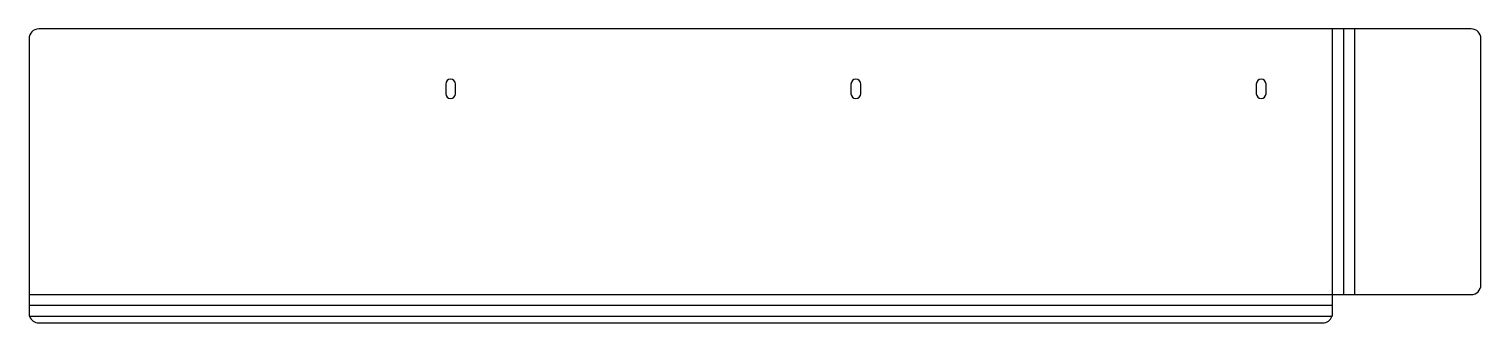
# Model space of a CAD drawing. Header units: millimetres. Extents: x -3 to 445, y 0 to 91.
import ezdxf

# ---------------------------------------------------------------- set-up
doc = ezdxf.new("R2010")
doc.units = ezdxf.units.MM

msp = doc.modelspace()

# ---------------------------------------------------------------- linework, layer by layer
at = {"layer": 'BEND'}
for p, q in [((402.39, 90.79), (402.39, 8.79)), ((399, 5.39), (-3, 5.39))]:
    msp.add_line(p, q, dxfattribs=at)
at = {"layer": 'BEND_EXTENT'}
for p, q in [((399, 8.79), (399, 90.79)), ((405.79, 90.79), (405.79, 8.79)), ((-3, 8.79), (399, 8.79)), ((398.83, 2), (-2.83, 2))]:
    msp.add_line(p, q, dxfattribs=at)
at = {"layer": 'INTERIOR_PROFILES'}
for points in [[(128.5, 70.79), (128.5, 73.79, 1), (125.5, 73.79), (125.5, 70.79, 1)], [(250.5, 70.79, 1), (253.5, 70.79), (253.5, 73.79, 1), (250.5, 73.79)], [(378.5, 70.79), (378.5, 73.79, 1), (375.5, 73.79), (375.5, 70.79, 1)]]:
    msp.add_lwpolyline(points, format="xyb", close=True, dxfattribs=at)
at = {"layer": 'OUTER_PROFILES'}
for p, q in [((441.79, 90.79), (0, 90.79)), ((-3, 87.79), (-3, 3.47)), ((444.79, 11.79), (444.79, 87.79)), ((399, 3.47), (399, 8.79)), ((399, 8.79), (441.79, 8.79)), ((-3, 3.47), (-3, 2.72)), ((0, 0), (396, 0)), ((399, 2.72), (399, 3.47))]:
    msp.add_line(p, q, dxfattribs=at)
for centre, start, end in [((0, 87.79), 90, 180), ((441.79, 87.79), 0, 90), ((441.79, 11.79), -90, 0), ((0, 3), 199.4712, 270), ((396, 3), 270, 340.5288)]:
    msp.add_arc(centre, 3, start, end, dxfattribs=at)
for points in [[(-3, 2.72), (-3, 2.49), (-2.94, 2.24), (-2.83, 2)], [(398.83, 2), (398.94, 2.24), (399, 2.49), (399, 2.72)]]:
    msp.add_open_spline(points, degree=3, dxfattribs=at)

doc.saveas('drawing.dxf')
